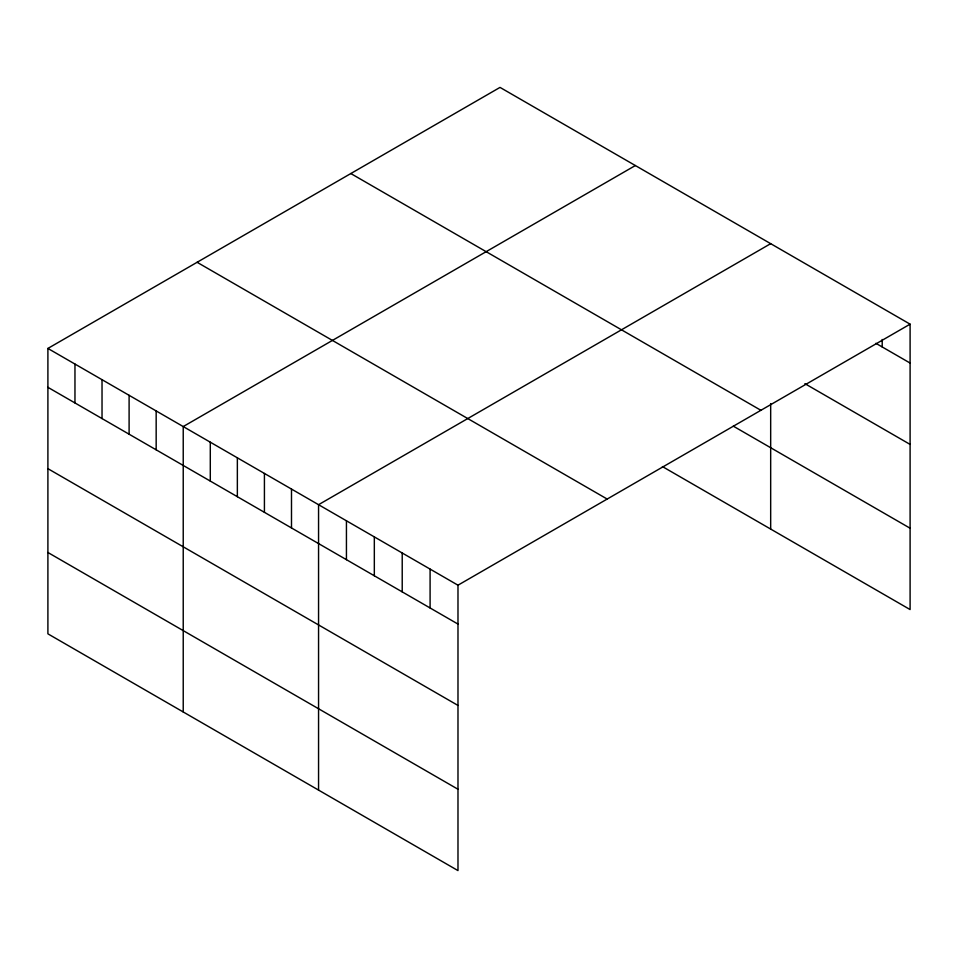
<?xml version="1.0" encoding="UTF-8"?>
<svg xmlns="http://www.w3.org/2000/svg" width="958" height="958" viewBox="0 0 958 958"><rect width="100%" height="100%" fill="white"/><g stroke="black" fill="none" stroke-linecap="round" stroke-linejoin="round"><path stroke-width="1.44" d="M47.9 348.437L457.984 585.194L457.984 870.594L47.9 633.837L47.9 348.437L500.016 87.406L910.1 324.163L910.1 609.563L662.409 466.57M635.346 165.542L183.229 426.561L183.229 711.962M770.675 243.667L318.559 504.698L318.559 790.099M457.984 585.194L910.1 324.163M875.875 343.299L910.1 363.058M804.9 383.667L910.1 444.404M350.82 173.542L760.903 410.299M733.289 426.142L910.1 528.217M197.097 262.288L607.18 499.058M47.9 387.319L457.984 624.077M47.9 468.666L457.984 705.435M47.9 552.491L457.984 789.248M882.21 339.479L882.21 346.952M770.675 403.605L770.675 529.067M430.094 569.088L430.094 607.983M402.216 552.994L402.216 591.888M374.327 536.899L374.327 575.782M346.437 520.793L346.437 559.688M291.495 489.071L291.495 527.954M264.42 473.444L264.42 512.326M237.356 457.816L237.356 496.711M210.293 442.189L210.293 481.084M156.166 410.934L156.166 449.829M129.102 395.307L129.102 434.202M102.027 379.679L102.027 418.574M74.963 364.064L74.963 402.947"/></g></svg>
